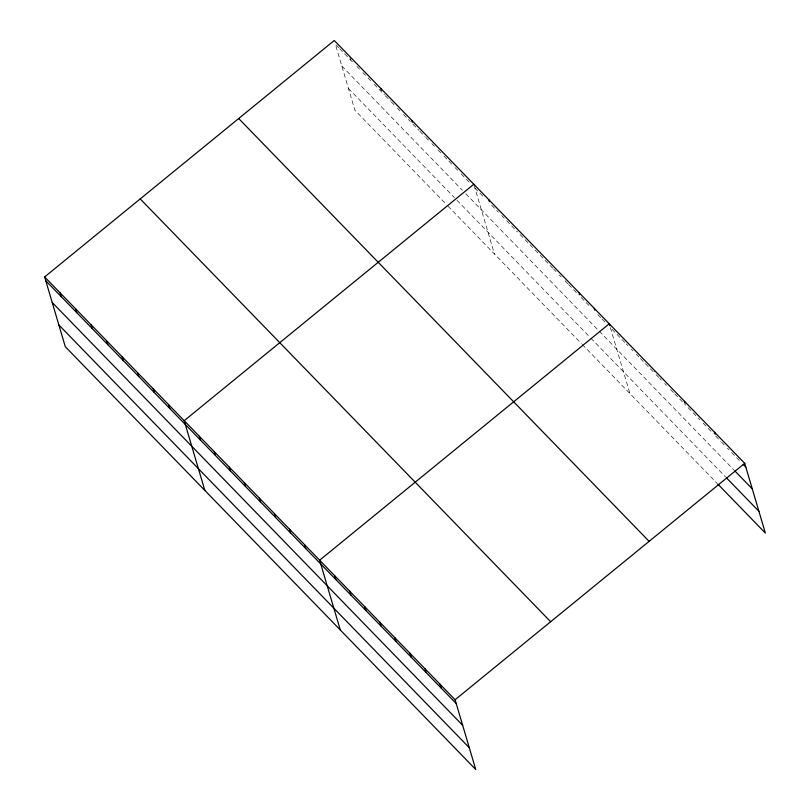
<?xml version="1.0" encoding="UTF-8"?>
<svg xmlns="http://www.w3.org/2000/svg" width="810" height="810" viewBox="0 0 810 810"><rect width="100%" height="100%" fill="white"/><g stroke="black" fill="none" stroke-linecap="round" stroke-linejoin="round"><path stroke-width="0.61" stroke-dasharray="4.05 3.04" d="M338.823 47.841L335.38 44.297L354.912 110.251L446.229 204.322M339.684 48.732L353.464 62.927M356.916 66.481L359.498 69.144M362.941 72.697L365.533 75.35M368.115 78.013L370.697 80.676M374.139 84.23L384.477 94.881M385.337 95.762L390.511 101.088M391.372 101.979L393.954 104.642M397.406 108.186L399.988 110.849M403.431 114.402L410.326 121.5M412.908 124.163L418.942 130.369M419.803 131.26L424.966 136.586M425.827 137.477L428.409 140.13M431.862 143.684L434.443 146.347M437.886 149.901L441.339 153.444M443.921 156.107L451.676 164.096M455.119 167.64L457.701 170.302M461.143 173.856L465.456 178.291M466.317 179.182L469.759 182.726M474.933 188.052L484.127 197.529M491.65 205.284L495.831 209.587M496.672 210.448L498.342 212.169M501.684 215.612L504.195 218.204M506.706 220.786L517.57 231.984M520.081 234.566L524.262 238.869M525.093 239.73L529.274 244.043M530.115 244.903L532.615 247.485M535.126 250.067L539.308 254.37M540.149 255.231L552.683 268.15M553.524 269.011L556.035 271.603M559.376 275.046L561.046 276.767M567.739 283.662L565.228 281.07L564.388 278.225M568.569 284.523L572.751 288.826M573.591 289.686L578.603 294.85M581.114 297.442L589.477 306.048M597.831 314.665L601.182 318.107M602.012 318.968L605.364 322.421M612.046 329.305L625.431 343.086M626.262 343.946L627.932 345.667M631.284 349.12L632.954 350.841M636.296 354.284L638.806 356.866M640.477 358.587L653.852 372.367M658.874 377.541L655.523 374.088L654.683 371.243M659.704 378.402L661.375 380.123M664.726 383.565L666.397 385.287M670.579 389.6L673.92 393.042M674.76 393.903L685.624 405.101M688.135 407.683L692.317 411.986M693.147 412.847L697.329 417.16M698.169 418.021L699.84 419.742M703.181 423.184L707.363 427.498M708.203 428.358L713.215 433.522M715.726 436.104L720.738 441.278M721.578 442.138L724.089 444.72M727.431 448.163L729.101 449.884M731.612 452.466L735.794 456.779M736.624 457.64L740.806 461.943M341.83 66.066L462.429 190.299M465.871 193.843L598.428 330.399M599.268 331.26L733.88 469.932M348.472 88.493L454.42 197.64M457.012 200.303L590.024 337.325M590.865 338.185L725.466 476.857M447.95 206.094L581.418 343.592M582.258 344.452L716.87 483.114M610.375 327.584L629.917 393.538M474.083 185.206L494.464 254.016M350.041 57.419L350.882 60.274"/><path stroke-width="1.21" d="M44.641 276.929L455.088 699.749L475.743 769.5L65.296 346.68L44.641 276.929L334.257 40.5L744.704 463.32L765.359 533.071L717.701 483.975M473.809 184.255L184.194 420.684L204.849 490.445M455.088 699.749L744.704 463.32M743.317 464.525L745.828 467.117M734.71 470.792L752.267 488.875M726.307 477.718L758.919 511.302M238.677 118.523L649.124 541.343M140.211 198.906L550.658 621.726M45.765 280.726L456.212 703.546M52.215 302.494L462.652 725.304M58.857 324.921L469.294 747.731M714.602 432.307L715.159 434.211M684.501 401.304L685.068 403.198M609.819 325.681L609.252 323.787L319.636 560.216L340.301 629.967M594.206 308.286L594.763 310.179M579.15 292.785L579.717 294.678M488.855 199.756L489.422 201.66M411.784 120.366L412.341 122.259M380.771 88.422L381.338 90.315M440.033 684.237L441.156 688.034M424.987 668.736L426.111 672.533M409.931 653.235L411.055 657.031M394.885 637.733L396.009 641.53M379.839 622.232L380.963 626.029M364.783 606.731L365.907 610.517M349.738 591.219L350.862 595.016M334.682 575.718L335.806 579.514M304.59 544.715L305.714 548.512M289.534 529.213L290.658 533M274.489 513.702L275.613 517.499M259.433 498.201L260.567 501.998M244.387 482.699L245.511 486.496M229.341 467.198L230.465 470.995M214.285 451.696L215.409 455.493M199.24 436.185L200.364 439.982M168.682 404.716L169.806 408.513M153.181 388.739L154.305 392.536M137.67 372.762L138.793 376.559M122.168 356.795L123.292 360.592M106.657 340.818L107.781 344.615M91.155 324.85L92.279 328.647M75.654 308.873L76.778 312.67M60.142 292.906L61.266 296.693"/></g></svg>
